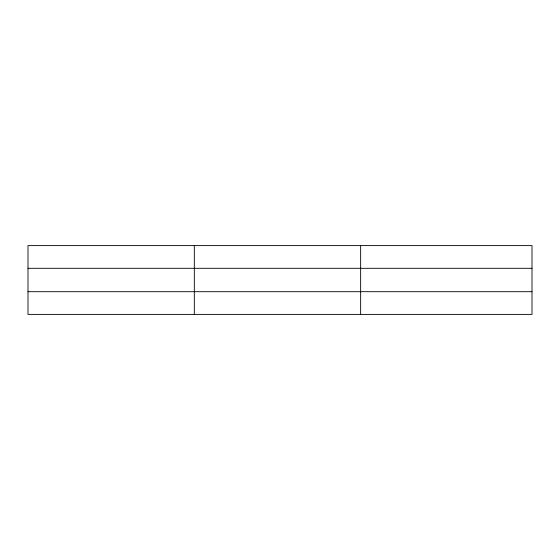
<?xml version="1.0" encoding="UTF-8"?>
<svg xmlns="http://www.w3.org/2000/svg" width="560" height="560" viewBox="0 0 560 560"><rect width="100%" height="100%" fill="white"/><g stroke="black" fill="none" stroke-linecap="round" stroke-linejoin="round"><path stroke-width="0.84" d="M194.32 245.602L194.32 314.398M360.64 245.602L360.64 314.398M532 268.303L532 245.602L28 245.602L28 314.398L532 314.398L532 268.303L28 268.303M28 291.697L532 291.697"/></g></svg>
